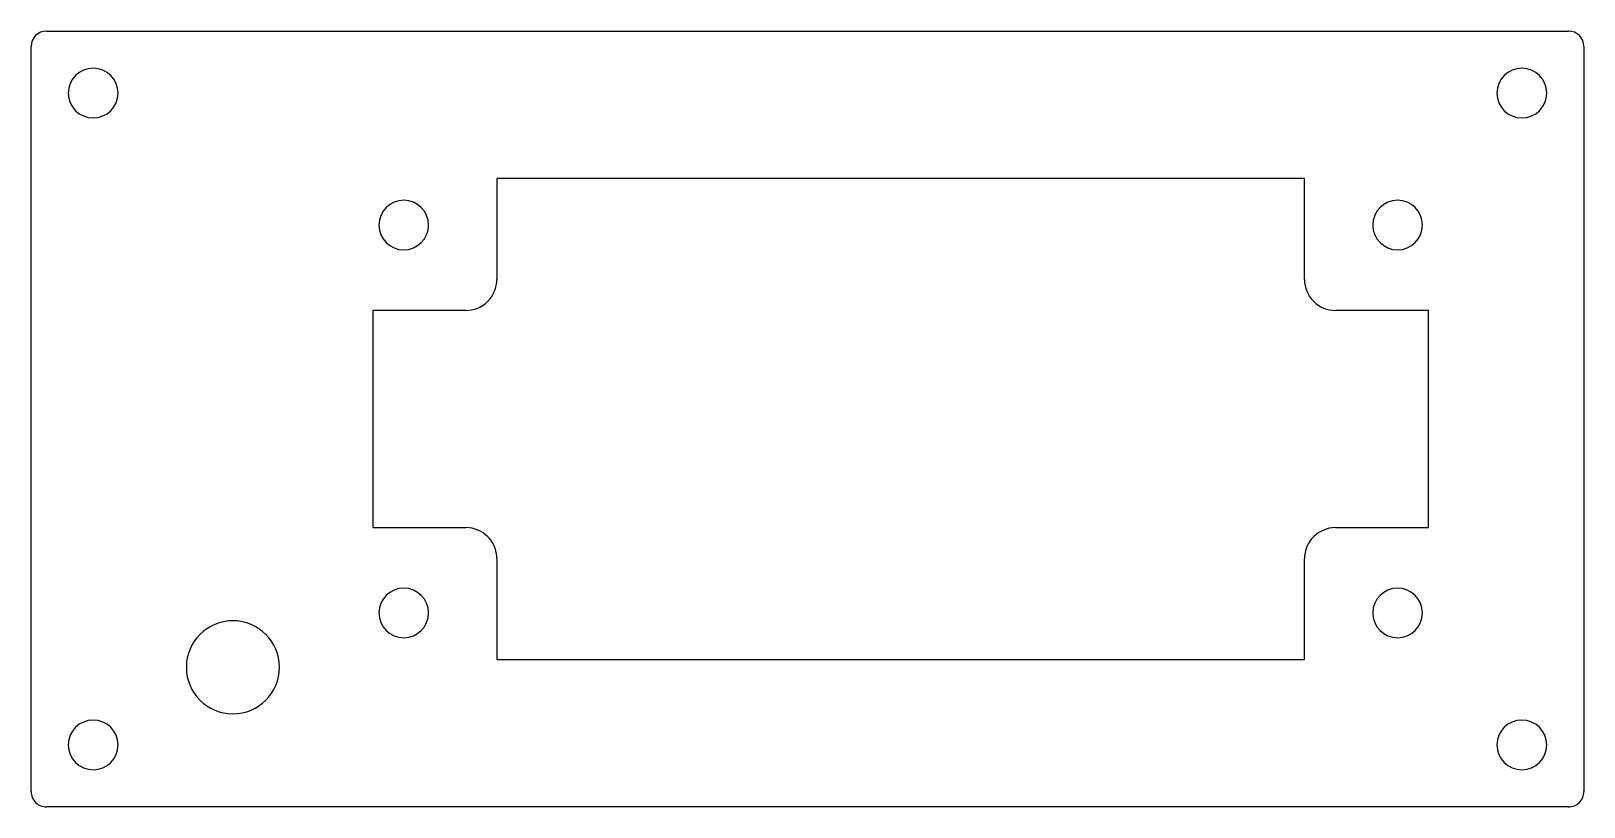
# Model space of a CAD drawing. Header units: millimetres. Extents: x -50 to 50, y -25 to 25.
import ezdxf

# ---------------------------------------------------------------- set-up
doc = ezdxf.new("R2010")
doc.units = ezdxf.units.MM
doc.layers.add('Shape2DView', color=7, linetype='CONTINUOUS')

msp = doc.modelspace()

# ---------------------------------------------------------------- linework, layer by layer
at = {"layer": 'Shape2DView'}
for p, q in [((-49, 25), (49, 25)), ((-50, -24), (-50, 24)), ((50, 24), (50, -24)), ((32, 15.5), (-20, 15.5)), ((-20, 15.5), (-20, 9)), ((32, 9), (32, 15.5)), ((-22, 7), (-28, 7)), ((-28, 7), (-28, -7)), ((40, 7), (34, 7)), ((40, -7), (40, 7)), ((-28, -7), (-22, -7)), ((34, -7), (40, -7)), ((-20, -9), (-20, -15.5)), ((32, -15.5), (32, -9)), ((-20, -15.5), (32, -15.5)), ((49, -25), (-49, -25))]:
    msp.add_line(p, q, dxfattribs=at)
for centre, major_axis, start_param, end_param in [((-49, 24), (0, 1), 6.28318, 1.57079), ((49, 24), (0, 1), 4.71239, 6.28318), ((-46, 21), (0, 1.6), 0, 6.28318), ((46, 21), (0, 1.6), 0, 6.28318), ((-26, 12.5), (0, 1.6), 0, 6.28318), ((38, 12.5), (0, 1.6), 0, 6.28318), ((-22, 9), (0, -2), -0.000003, -4.71239), ((34, 9), (0, 2), 1.57079, 3.14159), ((-22, -9), (0, -2), -4.71239, -3.1416), ((34, -9), (0, 2), 6.28318, 1.57079), ((-26, -12.5), (0, 1.6), 0, 6.28318), ((38, -12.5), (0, 1.6), 0, 6.28318), ((-37, -16), (0, 3), 0, 6.28318), ((-46, -21), (0, 1.6), 0, 6.28318), ((46, -21), (0, 1.6), 0, 6.28318), ((-49, -24), (0, -1), -1.5708, -0.000003), ((49, -24), (0, -1), -0.000003, -4.71239)]:
    msp.add_ellipse(centre, major_axis=major_axis, ratio=1, start_param=start_param, end_param=end_param, dxfattribs=at)

doc.saveas('drawing.dxf')
